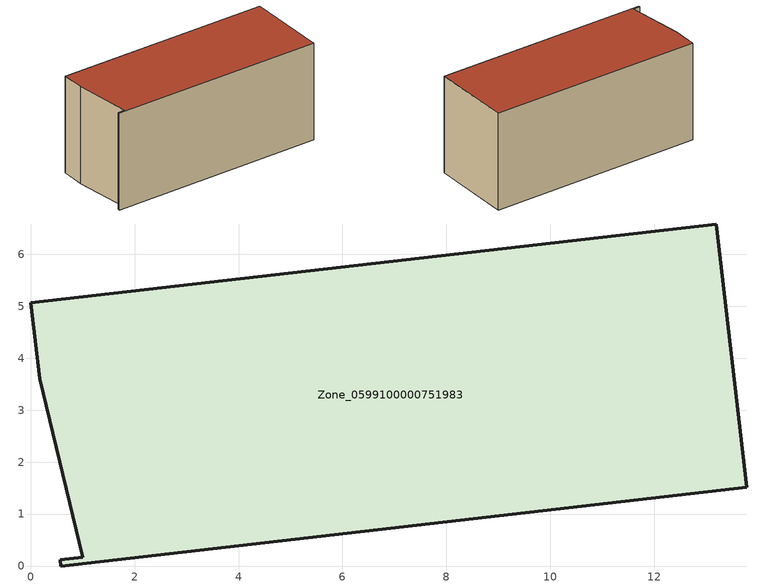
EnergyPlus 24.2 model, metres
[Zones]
Zone_0599100000751983
 floor ground (C_G): 0.58,0 0.57,0.12 1,0.17 0.17,3.6 0,5.07 13.2,6.58 13.78,1.51 z0
 wall outside (C_F): 0.58,0 13.78,1.51 13.2,6.58 0,5.07 0.17,3.6 1,0.17 0.57,0.12 0.58,0 z0:6.17
 roof outside (C_R): 0.57,0.12 0.58,0 13.78,1.51 13.2,6.58 0,5.07 0.17,3.6 1,0.17 z6.17
[BUILDING]
Pand.0599100000751983: North Axis=0; Terrain=City; Loads Convergence Tolerance Value=0.04; Temperature Convergence Tolerance Value=0.4; Solar Distribution=FullExterior; Maximum Number of Warmup Days=25; Minimum Number of Warmup Days=1
[Site:Location]
Rotterdam.The.Hague.AP_ZH_NLD Design_Conditions: Latitude=51.96; Longitude=4.45; Time Zone=1; Elevation=-4.5
[SITE:GROUNDTEMPERATURE:BUILDINGSURFACE]
18, 18, 18, 18, 18, 18, 18, 18, 18, 18, 18, 18
[MATERIAL] Thermal Absorptance=0.9; Solar Absorptance=0.7; Visible Absorptance=0.7
Name | Roughness | Thickness | Conductivity | Density | Specific Heat
G.TI.2006-2014 | MediumSmooth | 0.15 | 0.06 | 540 | 1210
F.TI.2006-2014 | Rough | 0.3 | 0.12 | 1920 | 840
R.TI.2006-2014 | MediumRough | 0.2 | 0.08 | 1500 | 1000
[CONSTRUCTION]
C_G: G.TI.2006-2014
C_F: F.TI.2006-2014
C_R: R.TI.2006-2014
[ZONE]
Zone_0599100000751983: Type=1; Multiplier=1; Ceiling Height=Autocalculate; Volume=Autocalculate; Floor Area=autocalculate; Part of Total Floor Area=Yes
[ZONEINFILTRATION:DESIGNFLOWRATE]
Infil_Zone_0599100000751983: Zone or ZoneList or Space or SpaceList=Zone_0599100000751983; Schedule=AlwaysOn; Design Flow Rate Calculation Method=Flow/Area; Flow Rate per Floor Area=0.0015; Constant Term Coefficient=1; Temperature Term Coefficient=0; Velocity Term Coefficient=0; Velocity Squared Term Coefficient=0
[HVACTEMPLATE:ZONE:IDEALLOADSAIRSYSTEM]
Zone_0599100000751983: Maximum Heating Supply Air Temperature=50; Minimum Cooling Supply Air Temperature=13; Maximum Heating Supply Air Humidity Ratio=0.0156; Minimum Cooling Supply Air Humidity Ratio=0.0077; Heating Limit=NoLimit; Cooling Limit=NoLimit; Dehumidification Control Type=ConstantSensibleHeatRatio; Cooling Sensible Heat Ratio=0.7; Dehumidification Setpoint=60; Humidification Control Type=None; Humidification Setpoint=30; Outdoor Air Method=None; Outdoor Air Flow Rate per Person=0.00944; Outdoor Air Flow Rate per Zone Floor Area=0; Outdoor Air Flow Rate per Zone=0; Demand Controlled Ventilation Type=None; Outdoor Air Economizer Type=NoEconomizer; Heat Recovery Type=None; Sensible Heat Recovery Effectiveness=0.7; Latent Heat Recovery Effectiveness=0.65
[ZONECONTROL:THERMOSTAT]
ThermostatControl_Zone_0599100000751983: Zone or ZoneList=Zone_0599100000751983; Control Type Schedule=DualSetpointControlType; Control 1=Thermostat_Zone_0599100000751983; Temperature Difference Between Cutout And Setpoint=0
[THERMOSTATSETPOINT:DUALSETPOINT]
Thermostat_Zone_0599100000751983: Heating Setpoint Temperature Schedule=HeatingSetpoint_Zone_0599100000751983; Cooling Setpoint Temperature Schedule=CoolingSetpoint_Zone_0599100000751983
[SCHEDULE:COMPACT]
HeatingSetpoint_Zone_0599100000751983: Through: 12/31, For: AllDays, Until: 24:00, 21
CoolingSetpoint_Zone_0599100000751983: Through: 12/31, For: AllDays, Until: 24:00, 24
DualSetpointControlType: Through: 12/31, For: AllDays, Until: 24:00, 4
AlwaysOn: Through: 12/31, For: AllDays, Until: 24:00, 1
